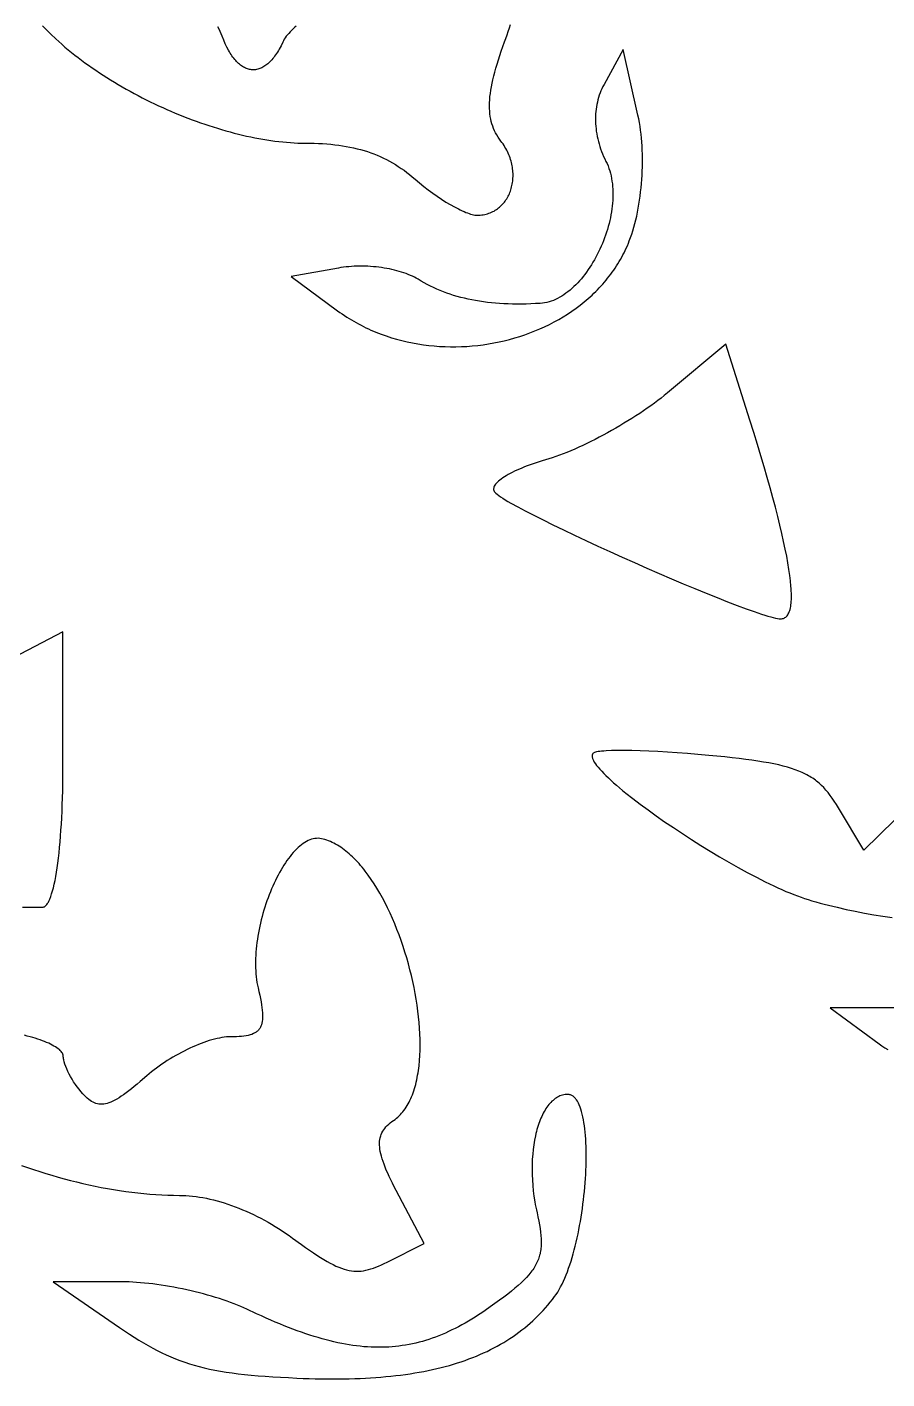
# Model space of a CAD drawing. Extents: x -500 to 500, y -999 to 1001.
# Drawn here: x -78.5 to 82.9, y -636.1 to -382.3 of the extents above; entities that cross this region are included whole.
import ezdxf

# ---------------------------------------------------------------- set-up
doc = ezdxf.new("R2010")
doc.units = 0
doc.layers.add('LAYER_1', color=18, linetype='CONTINUOUS')

msp = doc.modelspace()

# ---------------------------------------------------------------- linework, layer by layer
at = {"layer": 'LAYER_1'}
for points in [[(-75.59, -382.07), (-74.84, -382.83), (-74.02, -383.64), (-73.12, -384.49), (-72.55, -385.01), (-71.98, -385.52), (-71.39, -386.03), (-70.79, -386.53), (-70.18, -387.03), (-69.56, -387.53), (-68.93, -388.02), (-68.29, -388.51), (-67.64, -388.99), (-66.98, -389.46), (-66.31, -389.93), (-65.63, -390.4), (-64.94, -390.86), (-64.25, -391.32), (-63.54, -391.77), (-62.83, -392.21), (-62.12, -392.65), (-61.39, -393.08), (-60.66, -393.51), (-59.92, -393.93), (-59.18, -394.34), (-58.43, -394.75), (-57.67, -395.15), (-56.91, -395.54), (-56.15, -395.93), (-55.38, -396.31), (-54.61, -396.68), (-53.83, -397.04), (-53.05, -397.4), (-52.27, -397.75), (-51.49, -398.09), (-50.7, -398.42), (-49.91, -398.75), (-49.12, -399.07), (-48.33, -399.37), (-47.54, -399.67), (-46.74, -399.97), (-45.95, -400.25), (-45.16, -400.52), (-44.36, -400.79), (-43.57, -401.04), (-42.78, -401.29), (-41.99, -401.53), (-41.2, -401.75), (-40.41, -401.97), (-39.63, -402.18), (-38.85, -402.38), (-38.07, -402.57), (-37.29, -402.74), (-36.52, -402.91), (-35.76, -403.07), (-34.99, -403.21), (-34.23, -403.35), (-33.48, -403.47), (-32.73, -403.58), (-31.99, -403.68), (-31.25, -403.77), (-30.52, -403.85), (-29.8, -403.92), (-29.08, -403.97), (-28.37, -404.02), (-27.67, -404.05), (-26.98, -404.07), (-26.29, -404.07), (-25.45, -404.08), (-24.63, -404.1), (-23.82, -404.13), (-23.03, -404.17), (-22.25, -404.22), (-21.49, -404.29), (-20.74, -404.37), (-20.01, -404.46), (-19.29, -404.56), (-18.59, -404.68), (-17.9, -404.81), (-17.22, -404.96), (-16.55, -405.12), (-15.9, -405.29), (-15.26, -405.47), (-14.63, -405.67), (-14, -405.88), (-13.39, -406.11), (-12.79, -406.35), (-12.2, -406.61), (-11.62, -406.87), (-11.04, -407.16), (-10.48, -407.46), (-9.92, -407.77), (-9.37, -408.1), (-8.82, -408.45), (-8.29, -408.81), (-7.75, -409.18), (-7.23, -409.57), (-6.71, -409.98), (-6.19, -410.4), (-5.68, -410.84), (-4.87, -411.53), (-4.05, -412.2), (-3.21, -412.84), (-2.37, -413.46), (-1.53, -414.06), (-0.69, -414.61), (0.13, -415.13), (0.93, -415.62), (1.71, -416.05), (2.46, -416.44), (2.82, -416.62), (3.17, -416.78), (3.51, -416.93), (3.84, -417.07), (4.16, -417.19), (4.46, -417.3), (4.75, -417.39), (5.03, -417.47), (5.29, -417.53), (5.53, -417.57), (5.76, -417.59), (5.97, -417.6), (6.27, -417.6), (6.56, -417.58), (6.85, -417.55), (7.13, -417.51), (7.4, -417.46), (7.67, -417.4), (7.93, -417.33), (8.19, -417.24), (8.44, -417.15), (8.68, -417.05), (8.92, -416.94), (9.15, -416.82), (9.37, -416.69), (9.59, -416.55), (9.8, -416.4), (10.01, -416.25), (10.2, -416.08), (10.39, -415.91), (10.58, -415.73), (10.75, -415.55), (10.92, -415.35), (11.09, -415.15), (11.24, -414.95), (11.39, -414.73), (11.53, -414.52), (11.66, -414.29), (11.79, -414.06), (11.91, -413.82), (12.02, -413.58), (12.12, -413.33), (12.21, -413.08), (12.3, -412.83), (12.38, -412.57), (12.45, -412.3), (12.51, -412.03), (12.57, -411.76), (12.61, -411.49), (12.65, -411.21), (12.68, -410.93), (12.7, -410.65), (12.71, -410.36), (12.71, -410.07), (12.71, -409.78), (12.69, -409.49), (12.67, -409.2), (12.64, -408.9), (12.6, -408.61), (12.55, -408.31), (12.49, -408.02), (12.42, -407.72), (12.34, -407.43), (12.25, -407.13), (12.16, -406.83), (12.05, -406.54), (11.93, -406.24), (11.81, -405.95), (11.67, -405.66), (11.52, -405.37), (11.37, -405.08), (11.2, -404.8), (11.03, -404.51), (10.84, -404.23), (10.64, -403.95), (10.43, -403.68), (10.16, -403.31), (9.9, -402.93), (9.66, -402.54), (9.45, -402.15), (9.25, -401.74), (9.06, -401.33), (8.9, -400.9), (8.76, -400.46), (8.64, -400.01), (8.53, -399.55), (8.45, -399.08), (8.38, -398.59), (8.34, -398.09), (8.31, -397.57), (8.3, -397.04), (8.31, -396.49), (8.34, -395.93), (8.39, -395.34), (8.46, -394.75), (8.55, -394.13), (8.66, -393.49), (8.79, -392.84), (8.93, -392.16), (9.1, -391.46), (9.29, -390.75), (9.49, -390.01), (9.72, -389.24), (9.96, -388.46), (10.23, -387.65), (10.51, -386.82), (10.81, -385.96), (11.14, -385.08), (11.38, -384.42), (11.6, -383.76), (11.82, -383.09), (12.02, -382.43), (12.21, -381.77)], [(-27.99, -382.12), (-28.3, -382.38), (-28.59, -382.65), (-28.88, -382.92), (-29.14, -383.19), (-29.39, -383.46), (-29.63, -383.74), (-29.85, -384.02), (-30.04, -384.3), (-30.22, -384.57), (-30.38, -384.85), (-30.52, -385.13), (-30.84, -385.8), (-31.17, -386.41), (-31.34, -386.7), (-31.51, -386.98), (-31.68, -387.25), (-31.86, -387.51), (-32.03, -387.76), (-32.21, -387.99), (-32.39, -388.21), (-32.57, -388.43), (-32.75, -388.63), (-32.94, -388.82), (-33.12, -388.99), (-33.31, -389.16), (-33.5, -389.31), (-33.68, -389.46), (-33.87, -389.59), (-34.06, -389.71), (-34.25, -389.82), (-34.45, -389.92), (-34.64, -390.01), (-34.83, -390.09), (-35.02, -390.15), (-35.22, -390.2), (-35.41, -390.25), (-35.6, -390.28), (-35.8, -390.3), (-35.99, -390.31), (-36.18, -390.3), (-36.37, -390.29), (-36.57, -390.27), (-36.76, -390.23), (-36.95, -390.18), (-37.14, -390.13), (-37.33, -390.06), (-37.52, -389.98), (-37.71, -389.88), (-37.9, -389.78), (-38.08, -389.67), (-38.27, -389.54), (-38.45, -389.41), (-38.63, -389.26), (-38.82, -389.1), (-38.99, -388.93), (-39.17, -388.75), (-39.35, -388.56), (-39.52, -388.36), (-39.7, -388.15), (-39.87, -387.92), (-40.04, -387.69), (-40.2, -387.44), (-40.37, -387.19), (-40.53, -386.92), (-40.69, -386.64), (-41, -386.05), (-41.3, -385.41), (-41.59, -384.74), (-41.87, -384.01), (-42.05, -383.54), (-42.24, -383.09), (-42.45, -382.66), (-42.68, -382.25)], [(-79.35, -547.51), (-75.56, -547.51), (-75.46, -547.5), (-75.36, -547.48), (-75.26, -547.44), (-75.16, -547.38), (-75.06, -547.31), (-74.97, -547.22), (-74.87, -547.12), (-74.78, -547), (-74.68, -546.87), (-74.59, -546.73), (-74.5, -546.56), (-74.41, -546.39), (-74.23, -546), (-74.06, -545.55), (-73.89, -545.04), (-73.72, -544.49), (-73.57, -543.88), (-73.41, -543.23), (-73.26, -542.52), (-73.12, -541.77), (-72.99, -540.97), (-72.86, -540.12), (-72.73, -539.24), (-72.62, -538.31), (-72.51, -537.34), (-72.4, -536.33), (-72.31, -535.28), (-72.22, -534.2), (-72.14, -533.08), (-72.06, -531.93), (-72, -530.75), (-71.94, -529.53), (-71.89, -528.29), (-71.85, -527.01), (-71.82, -525.71), (-71.79, -524.39), (-71.78, -523.03), (-71.78, -521.66), (-71.78, -495.81), (-85.09, -502.81)], [(84.38, -531.16), (78.59, -536.85), (73.79, -528.87), (73.41, -528.24), (73.02, -527.65), (72.64, -527.08), (72.25, -526.54), (71.86, -526.03), (71.45, -525.55), (71.04, -525.09), (70.61, -524.66), (70.16, -524.25), (69.93, -524.06), (69.7, -523.87), (69.46, -523.68), (69.21, -523.51), (68.96, -523.33), (68.7, -523.16), (68.44, -523), (68.17, -522.84), (67.89, -522.68), (67.6, -522.53), (67, -522.25), (66.37, -521.98), (65.7, -521.72), (64.99, -521.48), (64.24, -521.25), (63.44, -521.04), (62.6, -520.83), (61.7, -520.64), (60.76, -520.46), (59.75, -520.28), (58.69, -520.11), (57.57, -519.95), (56.39, -519.79), (55.14, -519.63), (53.82, -519.48), (52.44, -519.33), (49.44, -519.04), (47.43, -518.85), (45.47, -518.69), (43.55, -518.55), (41.69, -518.43), (39.89, -518.32), (38.18, -518.24), (36.55, -518.18), (35.03, -518.14), (33.63, -518.11), (32.34, -518.12), (31.19, -518.14), (30.19, -518.18), (29.75, -518.21), (29.35, -518.24), (28.99, -518.29), (28.67, -518.33), (28.4, -518.38), (28.17, -518.44), (27.99, -518.5), (27.86, -518.57), (27.79, -518.63), (27.72, -518.7), (27.66, -518.78), (27.62, -518.86), (27.59, -518.94), (27.57, -519.04), (27.56, -519.14), (27.57, -519.24), (27.58, -519.35), (27.6, -519.47), (27.64, -519.59), (27.68, -519.71), (27.81, -519.98), (27.97, -520.28), (28.17, -520.59), (28.41, -520.92), (28.69, -521.26), (29.01, -521.63), (29.36, -522.01), (29.74, -522.41), (30.16, -522.83), (30.61, -523.26), (31.08, -523.7), (31.59, -524.16), (32.13, -524.63), (32.69, -525.11), (33.28, -525.6), (33.9, -526.1), (35.2, -527.13), (36.58, -528.18), (38.05, -529.27), (39.58, -530.37), (41.17, -531.48), (42.81, -532.6), (44.5, -533.72), (46.21, -534.83), (47.95, -535.93), (49.71, -537.01), (51.47, -538.07), (53.23, -539.09), (54.97, -540.08), (56.69, -541.02), (57.55, -541.47), (58.39, -541.91), (59.22, -542.34), (60.04, -542.75), (60.85, -543.15), (61.65, -543.52), (62.43, -543.89), (63.2, -544.23), (63.95, -544.56), (64.68, -544.86), (65.4, -545.15), (66.09, -545.41), (66.77, -545.66), (67.42, -545.88), (68.11, -546.1), (68.83, -546.32), (69.57, -546.54), (70.34, -546.75), (71.12, -546.96), (71.91, -547.16), (73.55, -547.56), (75.23, -547.94), (76.94, -548.3), (78.68, -548.63), (80.42, -548.94), (82.16, -549.22), (83.88, -549.47)], [(-79.54, -596.02), (-78.41, -596.42), (-77.27, -596.8), (-76.13, -597.18), (-74.98, -597.54), (-73.84, -597.88), (-72.68, -598.22), (-71.53, -598.54), (-70.38, -598.84), (-69.22, -599.13), (-68.06, -599.41), (-66.91, -599.67), (-65.75, -599.91), (-64.59, -600.15), (-63.44, -600.36), (-62.29, -600.56), (-61.14, -600.74), (-59.99, -600.91), (-58.85, -601.06), (-57.71, -601.19), (-56.58, -601.31), (-55.45, -601.41), (-54.33, -601.49), (-53.21, -601.55), (-52.1, -601.6), (-51, -601.63), (-49.9, -601.64), (-49.3, -601.64), (-48.69, -601.67), (-48.06, -601.72), (-47.43, -601.78), (-46.79, -601.86), (-46.15, -601.95), (-45.5, -602.06), (-44.84, -602.19), (-44.17, -602.34), (-43.51, -602.5), (-42.83, -602.67), (-42.16, -602.87), (-41.48, -603.07), (-40.79, -603.3), (-40.11, -603.53), (-39.42, -603.78), (-38.74, -604.05), (-38.05, -604.33), (-37.36, -604.63), (-36.68, -604.94), (-35.99, -605.26), (-35.31, -605.59), (-34.63, -605.94), (-33.95, -606.31), (-33.27, -606.68), (-32.6, -607.07), (-31.94, -607.47), (-31.28, -607.88), (-30.62, -608.3), (-29.97, -608.74), (-29.33, -609.19), (-28.7, -609.65), (-27.02, -610.87), (-26.24, -611.43), (-25.49, -611.95), (-24.77, -612.44), (-24.09, -612.89), (-23.43, -613.31), (-22.81, -613.69), (-22.2, -614.04), (-21.62, -614.36), (-21.07, -614.65), (-20.53, -614.91), (-20.01, -615.13), (-19.5, -615.33), (-19.01, -615.49), (-18.53, -615.63), (-18.06, -615.73), (-17.6, -615.81), (-17.14, -615.86), (-16.69, -615.88), (-16.24, -615.88), (-15.8, -615.85), (-15.35, -615.79), (-14.89, -615.7), (-14.43, -615.59), (-13.97, -615.46), (-13.49, -615.3), (-13.01, -615.12), (-12.51, -614.92), (-11.99, -614.69), (-11.46, -614.44), (-10.91, -614.17), (-3.98, -610.68), (-9.2, -600.75), (-9.57, -600.04), (-9.91, -599.35), (-10.24, -598.7), (-10.54, -598.07), (-10.81, -597.46), (-11.07, -596.88), (-11.3, -596.32), (-11.5, -595.78), (-11.69, -595.27), (-11.85, -594.77), (-11.99, -594.3), (-12.11, -593.85), (-12.2, -593.41), (-12.27, -592.99), (-12.32, -592.59), (-12.34, -592.21), (-12.35, -591.84), (-12.33, -591.48), (-12.29, -591.14), (-12.22, -590.81), (-12.13, -590.49), (-12.02, -590.19), (-11.89, -589.89), (-11.74, -589.6), (-11.56, -589.33), (-11.36, -589.06), (-11.14, -588.8), (-10.89, -588.54), (-10.63, -588.29), (-10.34, -588.04), (-10.03, -587.8), (-9.7, -587.56), (-9.43, -587.37), (-9.16, -587.16), (-8.91, -586.94), (-8.66, -586.71), (-8.43, -586.47), (-8.2, -586.22), (-7.97, -585.95), (-7.76, -585.68), (-7.55, -585.39), (-7.36, -585.09), (-7.16, -584.79), (-6.98, -584.47), (-6.81, -584.14), (-6.64, -583.81), (-6.48, -583.46), (-6.32, -583.11), (-6.18, -582.74), (-6.04, -582.37), (-5.91, -581.99), (-5.78, -581.6), (-5.67, -581.2), (-5.56, -580.8), (-5.45, -580.38), (-5.36, -579.96), (-5.27, -579.53), (-5.19, -579.1), (-5.11, -578.65), (-5.04, -578.2), (-4.92, -577.29), (-4.83, -576.34), (-4.77, -575.38), (-4.73, -574.39), (-4.72, -573.38), (-4.73, -572.36), (-4.76, -571.32), (-4.82, -570.26), (-4.9, -569.2), (-5.01, -568.12), (-5.14, -567.03), (-5.29, -565.93), (-5.46, -564.83), (-5.65, -563.72), (-5.87, -562.61), (-6.1, -561.5), (-6.36, -560.39), (-6.63, -559.28), (-6.93, -558.17), (-7.24, -557.07), (-7.57, -555.97), (-7.92, -554.89), (-8.29, -553.81), (-8.67, -552.75), (-9.07, -551.7), (-9.49, -550.66), (-9.92, -549.65), (-10.37, -548.65), (-10.83, -547.67), (-11.31, -546.71), (-11.8, -545.78), (-12.31, -544.87), (-12.83, -543.98), (-13.36, -543.13), (-13.9, -542.31), (-14.46, -541.51), (-15.03, -540.75), (-15.31, -540.39), (-15.6, -540.03), (-15.9, -539.68), (-16.19, -539.34), (-16.49, -539.01), (-16.79, -538.69), (-17.1, -538.38), (-17.4, -538.09), (-17.71, -537.8), (-18.02, -537.52), (-18.34, -537.25), (-18.65, -536.99), (-18.97, -536.75), (-19.29, -536.51), (-19.61, -536.29), (-19.93, -536.08), (-20.26, -535.88), (-20.59, -535.7), (-20.92, -535.52), (-21.25, -535.36), (-21.58, -535.21), (-21.92, -535.08), (-22.25, -534.96), (-22.59, -534.85), (-22.93, -534.76), (-23.27, -534.67), (-23.58, -534.62), (-23.89, -534.6), (-24.2, -534.61), (-24.51, -534.64), (-24.82, -534.7), (-25.13, -534.78), (-25.45, -534.9), (-25.76, -535.03), (-26.07, -535.19), (-26.38, -535.38), (-26.7, -535.58), (-27.01, -535.81), (-27.32, -536.06), (-27.63, -536.33), (-27.93, -536.63), (-28.24, -536.94), (-28.54, -537.27), (-28.84, -537.62), (-29.13, -537.99), (-29.43, -538.37), (-29.72, -538.77), (-30, -539.19), (-30.29, -539.62), (-30.57, -540.07), (-30.84, -540.53), (-31.11, -541.01), (-31.37, -541.49), (-31.63, -541.99), (-31.88, -542.51), (-32.13, -543.03), (-32.37, -543.56), (-32.61, -544.1), (-32.84, -544.65), (-33.06, -545.21), (-33.27, -545.78), (-33.48, -546.35), (-33.68, -546.93), (-33.87, -547.52), (-34.05, -548.11), (-34.22, -548.7), (-34.39, -549.3), (-34.55, -549.91), (-34.69, -550.51), (-34.83, -551.12), (-34.96, -551.73), (-35.07, -552.34), (-35.18, -552.95), (-35.28, -553.55), (-35.36, -554.16), (-35.44, -554.77), (-35.5, -555.37), (-35.55, -555.97), (-35.59, -556.56), (-35.61, -557.16), (-35.63, -557.74), (-35.63, -558.32), (-35.62, -558.9), (-35.59, -559.46), (-35.55, -560.02), (-35.5, -560.58), (-35.43, -561.12), (-35.35, -561.65), (-35.25, -562.17), (-35.14, -562.69), (-34.98, -563.39), (-34.83, -564.06), (-34.7, -564.69), (-34.59, -565.29), (-34.49, -565.85), (-34.42, -566.39), (-34.36, -566.89), (-34.32, -567.36), (-34.3, -567.81), (-34.3, -568.22), (-34.32, -568.61), (-34.36, -568.97), (-34.42, -569.3), (-34.51, -569.61), (-34.61, -569.9), (-34.67, -570.03), (-34.74, -570.16), (-34.82, -570.28), (-34.89, -570.4), (-34.98, -570.51), (-35.07, -570.61), (-35.17, -570.72), (-35.27, -570.81), (-35.38, -570.9), (-35.5, -570.99), (-35.75, -571.15), (-36.02, -571.28), (-36.32, -571.41), (-36.65, -571.51), (-37.01, -571.6), (-37.39, -571.68), (-37.81, -571.74), (-38.25, -571.79), (-38.72, -571.82), (-39.21, -571.85), (-39.74, -571.86), (-40.3, -571.87), (-40.69, -571.88), (-41.09, -571.9), (-41.51, -571.95), (-41.95, -572.02), (-42.39, -572.1), (-42.85, -572.2), (-43.33, -572.31), (-43.81, -572.44), (-44.3, -572.59), (-44.8, -572.76), (-45.31, -572.93), (-45.83, -573.12), (-46.35, -573.33), (-46.88, -573.55), (-47.41, -573.78), (-47.94, -574.02), (-48.47, -574.28), (-49.01, -574.54), (-49.54, -574.82), (-50.08, -575.11), (-50.61, -575.41), (-51.14, -575.71), (-51.66, -576.03), (-52.18, -576.35), (-52.69, -576.69), (-53.19, -577.03), (-53.69, -577.38), (-54.18, -577.73), (-54.65, -578.09), (-55.12, -578.46), (-55.57, -578.83), (-56.01, -579.2), (-57.25, -580.27), (-57.83, -580.76), (-58.38, -581.22), (-58.91, -581.64), (-59.42, -582.04), (-59.91, -582.4), (-60.38, -582.74), (-60.82, -583.04), (-61.25, -583.32), (-61.66, -583.57), (-62.05, -583.79), (-62.43, -583.98), (-62.79, -584.14), (-63.14, -584.27), (-63.48, -584.38), (-63.81, -584.46), (-64.12, -584.51), (-64.43, -584.54), (-64.73, -584.54), (-65.02, -584.51), (-65.3, -584.46), (-65.58, -584.38), (-65.85, -584.28), (-66.13, -584.15), (-66.4, -584), (-66.66, -583.82), (-66.93, -583.62), (-67.2, -583.4), (-67.47, -583.15), (-67.74, -582.88), (-68.02, -582.59), (-68.39, -582.17), (-68.75, -581.73), (-69.1, -581.27), (-69.44, -580.8), (-69.76, -580.32), (-70.06, -579.84), (-70.34, -579.35), (-70.61, -578.86), (-70.84, -578.38), (-71.06, -577.91), (-71.25, -577.45), (-71.41, -577.01), (-71.53, -576.58), (-71.63, -576.18), (-71.66, -575.99), (-71.69, -575.81), (-71.71, -575.63), (-71.72, -575.46), (-71.72, -575.38), (-71.73, -575.3), (-71.78, -575.13), (-71.86, -574.96), (-71.97, -574.8), (-72.1, -574.63), (-72.27, -574.45), (-72.45, -574.28), (-72.67, -574.11), (-72.91, -573.94), (-73.17, -573.77), (-73.46, -573.6), (-73.77, -573.43), (-74.1, -573.26), (-74.45, -573.09), (-74.83, -572.93), (-75.22, -572.77), (-75.63, -572.61), (-76.06, -572.45), (-76.51, -572.3), (-76.97, -572.15), (-77.45, -572), (-77.95, -571.86), (-78.46, -571.72), (-78.98, -571.59)], [(85.38, -566.45), (72.24, -566.45), (81.47, -573.22), (81.96, -573.57), (82.49, -573.93), (83.04, -574.28)]]:
    msp.add_lwpolyline(points, dxfattribs=at)
for points in [[(34.54, -422.43), (34.77, -421.82), (34.99, -421.19), (35.2, -420.53), (35.4, -419.86), (35.59, -419.18), (35.76, -418.48), (35.93, -417.76), (36.08, -417.03), (36.22, -416.29), (36.35, -415.54), (36.47, -414.78), (36.58, -414.02), (36.67, -413.24), (36.76, -412.46), (36.83, -411.68), (36.89, -410.89), (36.94, -410.1), (36.98, -409.31), (37, -408.52), (37.01, -407.74), (37.01, -406.95), (37, -406.17), (36.97, -405.4), (36.93, -404.63), (36.88, -403.86), (36.82, -403.11), (36.74, -402.37), (36.65, -401.64), (36.55, -400.92), (36.43, -400.22), (36.31, -399.53), (36.16, -398.85), (33.4, -386.48), (29.79, -393.06), (29.59, -393.45), (29.4, -393.85), (29.22, -394.25), (29.06, -394.66), (28.91, -395.08), (28.77, -395.5), (28.65, -395.93), (28.54, -396.36), (28.45, -396.8), (28.37, -397.24), (28.31, -397.69), (28.26, -398.14), (28.22, -398.6), (28.2, -399.05), (28.19, -399.51), (28.19, -399.98), (28.21, -400.44), (28.24, -400.91), (28.29, -401.38), (28.35, -401.85), (28.42, -402.32), (28.51, -402.8), (28.62, -403.27), (28.73, -403.74), (28.86, -404.22), (29.01, -404.69), (29.16, -405.16), (29.34, -405.63), (29.52, -406.1), (29.72, -406.57), (29.93, -407.04), (30.16, -407.5), (30.36, -407.92), (30.55, -408.36), (30.72, -408.81), (30.87, -409.26), (31, -409.73), (31.11, -410.21), (31.21, -410.69), (31.29, -411.19), (31.36, -411.69), (31.41, -412.19), (31.45, -412.71), (31.46, -413.23), (31.47, -413.75), (31.46, -414.28), (31.43, -414.82), (31.39, -415.35), (31.34, -415.89), (31.27, -416.44), (31.19, -416.98), (31.1, -417.53), (30.99, -418.07), (30.87, -418.62), (30.74, -419.17), (30.59, -419.71), (30.44, -420.26), (30.27, -420.8), (30.09, -421.34), (29.9, -421.87), (29.69, -422.4), (29.48, -422.93), (29.26, -423.45), (29.03, -423.97), (28.78, -424.48), (28.53, -424.98), (28.27, -425.48), (28, -425.97), (27.72, -426.45), (27.43, -426.92), (27.14, -427.38), (26.83, -427.83), (26.52, -428.28), (26.2, -428.71), (25.87, -429.12), (25.54, -429.53), (25.2, -429.92), (24.85, -430.3), (24.5, -430.67), (24.14, -431.02), (23.78, -431.35), (23.41, -431.67), (23.03, -431.97), (22.65, -432.26), (22.27, -432.53), (21.88, -432.78), (21.49, -433.01), (21.09, -433.22), (20.69, -433.42), (20.29, -433.59), (19.88, -433.74), (19.47, -433.87), (19.06, -433.98), (18.65, -434.06), (18.23, -434.12), (17.82, -434.16), (16.92, -434.21), (16.03, -434.25), (15.16, -434.28), (14.3, -434.29), (13.45, -434.3), (12.62, -434.29), (11.8, -434.27), (10.99, -434.23), (10.2, -434.19), (9.42, -434.13), (8.65, -434.06), (7.89, -433.97), (7.15, -433.88), (6.41, -433.77), (5.69, -433.65), (4.97, -433.52), (4.27, -433.37), (3.58, -433.21), (2.9, -433.04), (2.23, -432.86), (1.57, -432.66), (0.92, -432.45), (0.27, -432.23), (-0.36, -431.99), (-0.98, -431.75), (-1.6, -431.48), (-2.21, -431.21), (-2.8, -430.92), (-3.4, -430.62), (-3.98, -430.31), (-4.55, -429.98), (-5.12, -429.64), (-5.46, -429.44), (-5.8, -429.26), (-6.17, -429.07), (-6.55, -428.9), (-6.94, -428.74), (-7.35, -428.58), (-7.77, -428.43), (-8.2, -428.28), (-8.64, -428.15), (-9.09, -428.02), (-9.56, -427.91), (-10.03, -427.8), (-10.5, -427.69), (-10.99, -427.6), (-11.48, -427.52), (-11.98, -427.44), (-12.48, -427.38), (-12.98, -427.32), (-13.49, -427.27), (-14.01, -427.23), (-14.52, -427.2), (-15.03, -427.18), (-15.55, -427.17), (-16.06, -427.17), (-16.57, -427.18), (-17.09, -427.2), (-17.59, -427.23), (-18.1, -427.27), (-18.6, -427.32), (-19.09, -427.38), (-19.58, -427.45), (-20.06, -427.53), (-28.96, -429.13), (-20.21, -435.55), (-19.79, -435.85), (-19.36, -436.15), (-18.93, -436.44), (-18.5, -436.72), (-18.06, -437), (-17.61, -437.27), (-17.17, -437.53), (-16.72, -437.78), (-16.27, -438.03), (-15.81, -438.27), (-15.35, -438.5), (-14.89, -438.73), (-14.42, -438.95), (-13.95, -439.16), (-13.48, -439.36), (-13.01, -439.56), (-12.05, -439.93), (-11.09, -440.28), (-10.11, -440.6), (-9.13, -440.89), (-8.14, -441.15), (-7.14, -441.38), (-6.14, -441.59), (-5.13, -441.77), (-4.12, -441.93), (-3.11, -442.06), (-2.09, -442.16), (-1.07, -442.23), (-0.04, -442.28), (0.98, -442.31), (2, -442.31), (3.02, -442.28), (4.04, -442.23), (5.06, -442.15), (6.08, -442.05), (7.09, -441.92), (8.09, -441.77), (9.1, -441.59), (10.09, -441.39), (11.08, -441.17), (12.06, -440.92), (13.03, -440.65), (13.99, -440.36), (14.95, -440.04), (15.89, -439.7), (16.82, -439.33), (17.74, -438.95), (18.64, -438.54), (19.54, -438.11), (20.41, -437.65), (21.28, -437.18), (22.12, -436.68), (22.95, -436.16), (23.76, -435.62), (24.56, -435.06), (25.33, -434.48), (26.09, -433.87), (26.82, -433.25), (27.54, -432.6), (27.89, -432.27), (28.23, -431.94), (28.57, -431.6), (28.9, -431.25), (29.22, -430.9), (29.54, -430.55), (29.86, -430.19), (30.17, -429.82), (30.47, -429.45), (30.76, -429.08), (31.05, -428.7), (31.33, -428.31), (31.61, -427.92), (31.88, -427.53), (32.14, -427.13), (32.39, -426.73), (32.64, -426.32), (32.88, -425.9), (33.12, -425.49), (33.34, -425.06), (33.56, -424.64), (33.77, -424.21), (33.98, -423.77), (34.17, -423.33), (34.36, -422.88)], [(57.17, -456.1), (52.66, -441.81), (41.69, -450.98), (41.11, -451.46), (40.51, -451.94), (39.88, -452.42), (39.24, -452.9), (38.58, -453.38), (37.89, -453.86), (37.2, -454.34), (36.49, -454.81), (35.76, -455.29), (35.02, -455.76), (34.28, -456.22), (33.52, -456.68), (32.76, -457.14), (31.99, -457.59), (31.22, -458.03), (30.44, -458.46), (29.66, -458.88), (28.88, -459.29), (28.11, -459.69), (27.33, -460.08), (26.56, -460.46), (25.8, -460.82), (25.04, -461.17), (24.3, -461.51), (23.56, -461.83), (22.83, -462.13), (22.12, -462.42), (21.42, -462.68), (20.74, -462.93), (20.08, -463.16), (19.43, -463.36), (18.81, -463.55), (18.2, -463.73), (17.61, -463.91), (17.03, -464.1), (16.47, -464.29), (15.92, -464.48), (15.39, -464.68), (14.87, -464.88), (14.38, -465.08), (13.9, -465.28), (13.44, -465.49), (13, -465.69), (12.58, -465.9), (12.18, -466.11), (11.8, -466.32), (11.44, -466.52), (11.11, -466.73), (10.8, -466.94), (10.51, -467.14), (10.24, -467.34), (10.01, -467.54), (9.79, -467.74), (9.6, -467.93), (9.44, -468.12), (9.31, -468.31), (9.2, -468.49), (9.13, -468.67), (9.08, -468.84), (9.06, -469), (9.06, -469.09), (9.07, -469.17), (9.09, -469.24), (9.12, -469.32), (9.15, -469.39), (9.19, -469.47), (9.24, -469.54), (9.3, -469.61), (9.48, -469.79), (9.72, -469.99), (10.02, -470.22), (10.38, -470.46), (10.79, -470.73), (11.25, -471.02), (11.76, -471.33), (12.32, -471.65), (13.59, -472.36), (15.02, -473.13), (16.61, -473.95), (18.35, -474.83), (20.21, -475.75), (22.18, -476.7), (24.25, -477.69), (26.4, -478.7), (28.61, -479.72), (30.88, -480.76), (33.18, -481.8), (35.5, -482.83), (37.82, -483.86), (40.14, -484.86), (42.43, -485.85), (44.68, -486.8), (46.87, -487.71), (48.99, -488.59), (51.02, -489.41), (52.96, -490.17), (54.77, -490.87), (56.46, -491.49), (57.99, -492.04), (59.37, -492.51), (59.99, -492.7), (60.56, -492.88), (61.09, -493.03), (61.57, -493.15), (61.99, -493.25), (62.36, -493.32), (62.67, -493.37), (62.93, -493.38), (63.12, -493.37), (63.29, -493.35), (63.46, -493.3), (63.62, -493.24), (63.76, -493.16), (63.91, -493.06), (64.04, -492.94), (64.16, -492.8), (64.28, -492.65), (64.38, -492.48), (64.48, -492.29), (64.57, -492.08), (64.65, -491.85), (64.72, -491.61), (64.78, -491.35), (64.83, -491.07), (64.88, -490.77), (64.92, -490.45), (64.94, -490.12), (64.96, -489.76), (64.97, -489.39), (64.97, -489), (64.97, -488.59), (64.95, -488.17), (64.93, -487.72), (64.89, -487.26), (64.8, -486.28), (64.67, -485.23), (64.51, -484.1), (64.31, -482.9), (64.08, -481.63), (63.82, -480.28), (63.51, -478.86), (63.18, -477.37), (62.81, -475.81), (62.4, -474.17), (61.96, -472.45), (61.48, -470.67), (60.97, -468.81), (60.42, -466.87), (59.84, -464.87), (59.23, -462.78), (58.58, -460.63), (57.89, -458.4)], [(20.51, -620.65), (20.81, -620.23), (21.1, -619.79), (21.38, -619.32), (21.65, -618.83), (21.92, -618.3), (22.18, -617.75), (22.43, -617.18), (22.68, -616.59), (22.92, -615.97), (23.15, -615.33), (23.38, -614.68), (23.6, -614), (23.81, -613.31), (24.01, -612.61), (24.21, -611.88), (24.39, -611.15), (24.57, -610.4), (24.75, -609.64), (24.91, -608.87), (25.07, -608.1), (25.22, -607.31), (25.36, -606.52), (25.49, -605.72), (25.61, -604.92), (25.73, -604.12), (25.84, -603.31), (25.94, -602.5), (26.03, -601.7), (26.11, -600.89), (26.18, -600.09), (26.25, -599.29), (26.3, -598.5), (26.35, -597.71), (26.39, -596.93), (26.42, -596.16), (26.44, -595.4), (26.45, -594.65), (26.45, -593.91), (26.44, -593.18), (26.43, -592.47), (26.4, -591.77), (26.36, -591.1), (26.32, -590.43), (26.26, -589.79), (26.19, -589.17), (26.12, -588.57), (26.03, -587.99), (25.94, -587.43), (25.83, -586.9), (25.72, -586.4), (25.59, -585.92), (25.45, -585.47), (25.31, -585.05), (25.15, -584.66), (24.98, -584.3), (24.8, -583.98), (24.62, -583.68), (24.52, -583.55), (24.42, -583.43), (24.31, -583.31), (24.2, -583.21), (24.1, -583.11), (23.98, -583.02), (23.87, -582.95), (23.75, -582.88), (23.63, -582.82), (23.51, -582.78), (23.38, -582.74), (23.25, -582.71), (23.12, -582.7), (22.99, -582.69), (22.73, -582.7), (22.48, -582.72), (22.24, -582.76), (22, -582.82), (21.76, -582.89), (21.53, -582.98), (21.3, -583.08), (21.08, -583.19), (20.85, -583.32), (20.64, -583.47), (20.43, -583.62), (20.22, -583.8), (20.02, -583.98), (19.82, -584.18), (19.62, -584.39), (19.44, -584.61), (19.25, -584.85), (19.07, -585.09), (18.9, -585.35), (18.73, -585.62), (18.56, -585.9), (18.4, -586.19), (18.25, -586.5), (18.1, -586.81), (17.96, -587.13), (17.82, -587.47), (17.69, -587.81), (17.56, -588.16), (17.44, -588.52), (17.32, -588.89), (17.21, -589.27), (17.11, -589.66), (17.01, -590.05), (16.92, -590.46), (16.75, -591.29), (16.61, -592.14), (16.49, -593.03), (16.4, -593.93), (16.33, -594.86), (16.29, -595.81), (16.28, -596.78), (16.29, -597.76), (16.34, -598.75), (16.41, -599.76), (16.51, -600.78), (16.64, -601.8), (16.8, -602.83), (16.89, -603.35), (16.99, -603.87), (17.1, -604.38), (17.22, -604.9), (17.4, -605.7), (17.56, -606.46), (17.69, -607.19), (17.81, -607.89), (17.9, -608.56), (17.96, -609.2), (18, -609.82), (18.02, -610.42), (18, -611), (17.98, -611.28), (17.96, -611.55), (17.92, -611.83), (17.88, -612.1), (17.83, -612.36), (17.78, -612.62), (17.71, -612.88), (17.64, -613.14), (17.56, -613.39), (17.47, -613.64), (17.37, -613.89), (17.26, -614.14), (17.15, -614.39), (17.02, -614.63), (16.89, -614.87), (16.74, -615.12), (16.59, -615.36), (16.43, -615.6), (16.26, -615.84), (16.08, -616.08), (15.68, -616.57), (15.25, -617.06), (14.77, -617.55), (14.25, -618.05), (13.69, -618.57), (13.08, -619.09), (12.42, -619.63), (11.72, -620.18), (10.97, -620.75), (10.17, -621.34), (9.32, -621.95), (8.42, -622.59), (7.47, -623.25), (6.84, -623.68), (6.21, -624.1), (5.58, -624.5), (4.96, -624.88), (4.33, -625.26), (3.71, -625.62), (3.09, -625.97), (2.47, -626.3), (1.86, -626.62), (1.24, -626.92), (0.62, -627.22), (0.01, -627.49), (-0.61, -627.76), (-1.22, -628.01), (-1.84, -628.25), (-2.46, -628.47), (-3.07, -628.68), (-3.69, -628.87), (-4.31, -629.06), (-4.93, -629.22), (-5.56, -629.38), (-6.18, -629.52), (-6.81, -629.65), (-7.44, -629.76), (-8.07, -629.86), (-8.71, -629.95), (-9.34, -630.02), (-9.99, -630.08), (-10.63, -630.12), (-11.28, -630.15), (-11.93, -630.17), (-12.59, -630.17), (-13.25, -630.16), (-13.92, -630.14), (-14.59, -630.1), (-15.27, -630.05), (-15.95, -629.98), (-16.64, -629.9), (-17.33, -629.81), (-18.03, -629.7), (-18.74, -629.58), (-19.45, -629.45), (-20.17, -629.3), (-20.9, -629.14), (-21.63, -628.97), (-22.37, -628.78), (-23.12, -628.57), (-23.87, -628.36), (-24.64, -628.13), (-25.41, -627.88), (-26.19, -627.62), (-26.98, -627.35), (-27.78, -627.07), (-28.59, -626.77), (-29.41, -626.45), (-30.24, -626.13), (-31.07, -625.79), (-31.92, -625.43), (-32.78, -625.06), (-33.65, -624.68), (-34.53, -624.29), (-35.42, -623.88), (-37.24, -623.02), (-37.8, -622.75), (-38.39, -622.49), (-39, -622.24), (-39.64, -621.98), (-40.29, -621.73), (-40.97, -621.49), (-41.67, -621.25), (-42.38, -621.02), (-43.11, -620.79), (-43.86, -620.57), (-44.61, -620.35), (-45.38, -620.15), (-46.16, -619.94), (-46.94, -619.75), (-47.73, -619.56), (-48.53, -619.38), (-49.33, -619.21), (-50.13, -619.05), (-50.94, -618.9), (-51.74, -618.76), (-52.54, -618.62), (-53.33, -618.5), (-54.12, -618.38), (-54.9, -618.28), (-55.68, -618.19), (-56.44, -618.11), (-57.2, -618.04), (-57.94, -617.98), (-58.66, -617.93), (-59.37, -617.9), (-60.06, -617.88), (-60.74, -617.87), (-73.59, -617.87), (-61.16, -626.43), (-60.22, -627.08), (-59.29, -627.69), (-58.39, -628.28), (-57.5, -628.83), (-56.63, -629.36), (-55.76, -629.86), (-54.91, -630.33), (-54.06, -630.78), (-53.21, -631.2), (-52.37, -631.6), (-51.52, -631.98), (-50.66, -632.33), (-49.8, -632.66), (-48.92, -632.97), (-48.03, -633.27), (-47.12, -633.54), (-46.19, -633.79), (-45.24, -634.03), (-44.26, -634.25), (-43.25, -634.45), (-42.21, -634.64), (-41.14, -634.81), (-40.02, -634.97), (-38.87, -635.12), (-37.67, -635.26), (-36.43, -635.38), (-35.14, -635.5), (-33.8, -635.6), (-32.4, -635.7), (-30.94, -635.79), (-29.42, -635.87), (-27.84, -635.95), (-26.7, -636), (-25.56, -636.04), (-24.45, -636.07), (-23.34, -636.09), (-22.25, -636.11), (-21.17, -636.11), (-20.11, -636.11), (-19.06, -636.1), (-18.03, -636.08), (-17, -636.05), (-15.99, -636.01), (-15, -635.96), (-14.01, -635.9), (-13.04, -635.84), (-12.09, -635.77), (-11.14, -635.68), (-10.21, -635.59), (-9.29, -635.49), (-8.39, -635.38), (-7.5, -635.26), (-6.62, -635.13), (-5.75, -634.99), (-4.89, -634.85), (-4.05, -634.69), (-3.22, -634.52), (-2.4, -634.35), (-1.59, -634.17), (-0.8, -633.97), (-0.01, -633.77), (0.76, -633.56), (1.52, -633.34), (2.27, -633.11), (3, -632.87), (3.73, -632.62), (4.44, -632.36), (5.14, -632.09), (5.83, -631.82), (6.51, -631.53), (7.18, -631.23), (7.84, -630.93), (8.49, -630.61), (9.12, -630.29), (9.75, -629.95), (10.36, -629.61), (10.96, -629.25), (11.56, -628.89), (12.14, -628.51), (12.71, -628.13), (13.27, -627.74), (13.83, -627.33), (14.37, -626.92), (14.9, -626.5), (15.42, -626.07), (15.93, -625.62), (16.43, -625.17), (16.92, -624.71), (17.4, -624.24), (17.88, -623.75), (18.34, -623.26), (18.79, -622.76), (19.24, -622.25), (19.67, -621.72), (20.1, -621.19)]]:
    msp.add_lwpolyline(points, close=True, dxfattribs=at)

doc.saveas('drawing.dxf')
